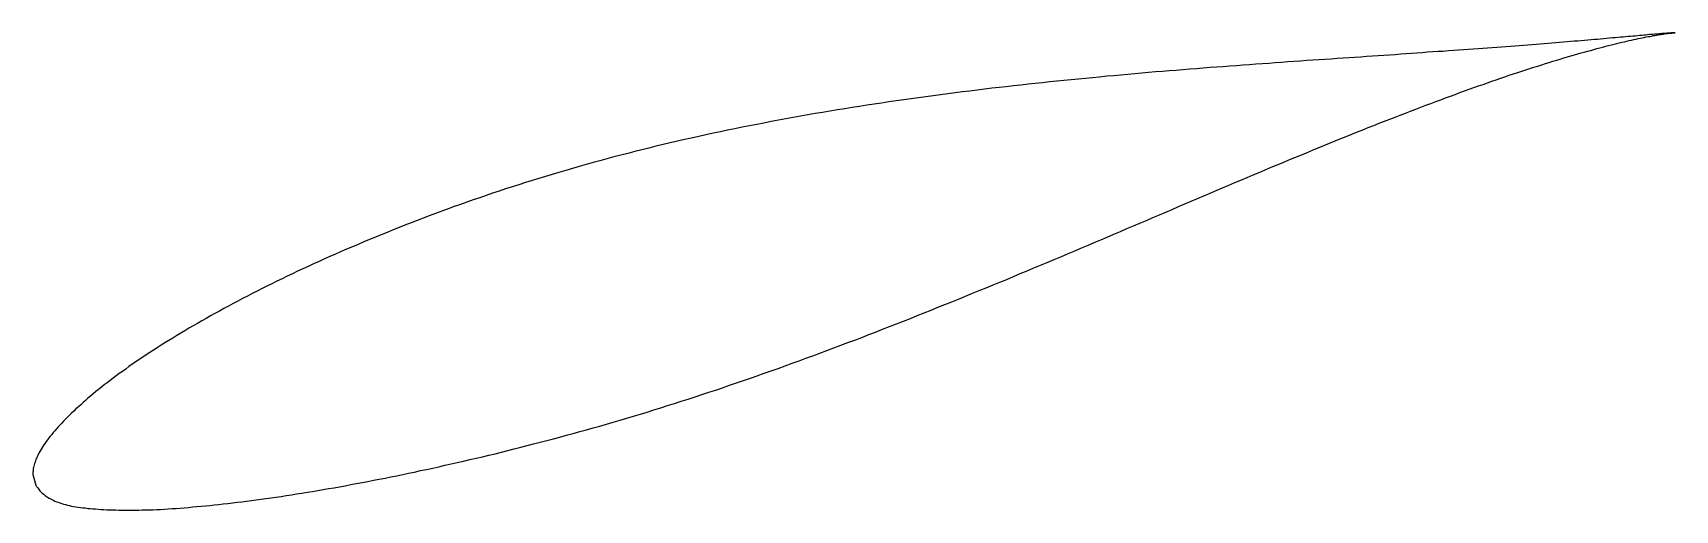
# Model space of a CAD drawing. Header units: metres. Extents: x -44 to 89, y -14 to 25.
import ezdxf

# ---------------------------------------------------------------- set-up
doc = ezdxf.new("R2010")
doc.units = ezdxf.units.M

msp = doc.modelspace()

# ---------------------------------------------------------------- linework, layer by layer
msp.add_lwpolyline([(88.75, 24.51), (88.75, 24.51), (88.74, 24.51), (88.73, 24.51), (88.71, 24.51), (88.69, 24.51), (88.66, 24.51), (88.62, 24.51), (88.58, 24.5), (88.54, 24.5), (88.48, 24.5), (88.43, 24.5), (88.37, 24.49), (88.3, 24.49), (88.23, 24.48), (88.15, 24.48), (88.07, 24.47), (87.98, 24.46), (87.89, 24.46), (87.79, 24.45), (87.69, 24.44), (87.58, 24.43), (87.47, 24.42), (87.35, 24.41), (87.22, 24.4), (87.1, 24.39), (86.96, 24.38), (86.82, 24.37), (86.68, 24.36), (86.53, 24.34), (86.37, 24.33), (86.21, 24.31), (86.05, 24.3), (85.88, 24.28), (85.7, 24.27), (85.52, 24.25), (85.34, 24.24), (85.15, 24.22), (84.95, 24.2), (84.75, 24.18), (84.55, 24.16), (84.34, 24.15), (84.12, 24.13), (83.9, 24.11), (83.68, 24.09), (83.45, 24.07), (83.21, 24.05), (82.97, 24.02), (82.73, 24), (82.48, 23.98), (82.23, 23.96), (81.97, 23.94), (81.7, 23.91), (81.43, 23.89), (81.16, 23.87), (80.88, 23.84), (80.6, 23.82), (80.31, 23.8), (80.02, 23.77), (79.72, 23.75), (79.42, 23.72), (79.11, 23.7), (78.8, 23.67), (78.49, 23.65), (78.17, 23.62), (77.84, 23.59), (77.51, 23.57), (77.18, 23.54), (76.84, 23.52), (76.5, 23.49), (76.15, 23.46), (75.8, 23.44), (75.44, 23.41), (75.08, 23.38), (74.72, 23.35), (74.35, 23.33), (73.98, 23.3), (73.6, 23.27), (73.22, 23.24), (72.83, 23.22), (72.44, 23.19), (72.05, 23.16), (71.65, 23.13), (71.25, 23.1), (70.84, 23.07), (70.43, 23.04), (70.02, 23.01), (69.6, 22.99), (69.18, 22.96), (68.75, 22.93), (68.32, 22.9), (67.89, 22.87), (67.45, 22.84), (67.01, 22.8), (66.56, 22.77), (66.12, 22.74), (65.66, 22.71), (65.21, 22.68), (64.75, 22.65), (64.29, 22.62), (63.82, 22.59), (63.35, 22.55), (62.88, 22.52), (62.4, 22.49), (61.92, 22.46), (61.44, 22.42), (60.95, 22.39), (60.46, 22.36), (59.97, 22.32), (59.48, 22.29), (58.98, 22.26), (58.48, 22.22), (57.97, 22.19), (57.46, 22.15), (56.95, 22.11), (56.44, 22.08), (55.93, 22.04), (55.41, 22), (54.88, 21.97), (54.36, 21.93), (53.83, 21.89), (53.3, 21.85), (52.77, 21.81), (52.24, 21.77), (51.7, 21.73), (51.16, 21.69), (50.62, 21.65), (50.08, 21.6), (49.53, 21.56), (48.98, 21.52), (48.43, 21.47), (47.88, 21.43), (47.33, 21.38), (46.77, 21.34), (46.21, 21.29), (45.65, 21.24), (45.09, 21.19), (44.52, 21.14), (43.96, 21.09), (43.39, 21.04), (42.82, 20.99), (42.25, 20.93), (41.68, 20.88), (41.1, 20.82), (40.53, 20.77), (39.95, 20.71), (39.37, 20.65), (38.8, 20.6), (38.21, 20.54), (37.63, 20.47), (37.05, 20.41), (36.47, 20.35), (35.88, 20.28), (35.29, 20.22), (34.71, 20.15), (34.12, 20.08), (33.53, 20.02), (32.94, 19.95), (32.35, 19.87), (31.76, 19.8), (31.17, 19.73), (30.58, 19.65), (29.98, 19.58), (29.39, 19.5), (28.8, 19.42), (28.2, 19.34), (27.61, 19.26), (27.01, 19.17), (26.42, 19.09), (25.82, 19), (25.23, 18.92), (24.63, 18.83), (24.03, 18.74), (23.44, 18.65), (22.84, 18.56), (22.25, 18.46), (21.65, 18.37), (21.06, 18.27), (20.46, 18.17), (19.87, 18.07), (19.27, 17.97), (18.68, 17.87), (18.09, 17.76), (17.5, 17.65), (16.9, 17.55), (16.31, 17.44), (15.72, 17.33), (15.13, 17.21), (14.54, 17.1), (13.95, 16.98), (13.37, 16.87), (12.78, 16.75), (12.19, 16.63), (11.61, 16.5), (11.03, 16.38), (10.44, 16.26), (9.86, 16.13), (9.28, 16), (8.7, 15.87), (8.13, 15.74), (7.55, 15.6), (6.98, 15.47), (6.4, 15.33), (5.83, 15.19), (5.26, 15.05), (4.69, 14.9), (4.13, 14.76), (3.56, 14.61), (3, 14.47), (2.44, 14.32), (1.88, 14.16), (1.32, 14.01), (0.76, 13.86), (0.21, 13.7), (-0.34, 13.54), (-0.89, 13.38), (-1.44, 13.22), (-1.99, 13.06), (-2.53, 12.89), (-3.07, 12.73), (-3.61, 12.56), (-4.15, 12.39), (-4.68, 12.22), (-5.22, 12.05), (-5.75, 11.88), (-6.27, 11.7), (-6.8, 11.53), (-7.32, 11.35), (-7.84, 11.17), (-8.36, 10.99), (-8.87, 10.81), (-9.39, 10.63), (-9.9, 10.45), (-10.4, 10.26), (-10.91, 10.08), (-11.41, 9.89), (-11.91, 9.71), (-12.41, 9.52), (-12.9, 9.33), (-13.39, 9.14), (-13.88, 8.95), (-14.36, 8.76), (-14.84, 8.57), (-15.32, 8.37), (-15.8, 8.18), (-16.27, 7.99), (-16.74, 7.79), (-17.21, 7.6), (-17.67, 7.4), (-18.13, 7.21), (-18.59, 7.01), (-19.04, 6.82), (-19.49, 6.62), (-19.94, 6.42), (-20.38, 6.22), (-20.82, 6.02), (-21.26, 5.82), (-21.69, 5.62), (-22.12, 5.42), (-22.55, 5.22), (-22.97, 5.02), (-23.39, 4.82), (-23.81, 4.62), (-24.22, 4.42), (-24.63, 4.22), (-25.03, 4.02), (-25.43, 3.82), (-25.83, 3.62), (-26.22, 3.42), (-26.61, 3.21), (-27, 3.01), (-27.38, 2.81), (-27.76, 2.61), (-28.14, 2.41), (-28.51, 2.21), (-28.87, 2.01), (-29.24, 1.81), (-29.6, 1.61), (-29.95, 1.41), (-30.3, 1.21), (-30.65, 1.01), (-30.99, 0.81), (-31.33, 0.61), (-31.67, 0.41), (-32, 0.22), (-32.32, 0.02), (-32.64, -0.18), (-32.96, -0.37), (-33.28, -0.57), (-33.59, -0.76), (-33.89, -0.96), (-34.19, -1.15), (-34.49, -1.35), (-34.78, -1.54), (-35.07, -1.73), (-35.35, -1.92), (-35.63, -2.11), (-35.91, -2.3), (-36.18, -2.49), (-36.44, -2.68), (-36.71, -2.87), (-36.96, -3.05), (-37.22, -3.24), (-37.46, -3.42), (-37.71, -3.61), (-37.95, -3.79), (-38.18, -3.97), (-38.41, -4.15), (-38.64, -4.33), (-38.86, -4.51), (-39.07, -4.69), (-39.28, -4.87), (-39.49, -5.05), (-39.69, -5.22), (-39.89, -5.4), (-40.08, -5.57), (-40.27, -5.74), (-40.46, -5.91), (-40.63, -6.08), (-40.81, -6.25), (-40.98, -6.41), (-41.14, -6.57), (-41.3, -6.74), (-41.46, -6.9), (-41.61, -7.06), (-41.76, -7.21), (-41.9, -7.37), (-42.04, -7.52), (-42.17, -7.67), (-42.3, -7.82), (-42.42, -7.97), (-42.54, -8.11), (-42.65, -8.26), (-42.76, -8.4), (-42.86, -8.54), (-42.96, -8.68), (-43.06, -8.82), (-43.14, -8.95), (-43.23, -9.08), (-43.31, -9.22), (-43.38, -9.35), (-43.45, -9.48), (-43.52, -9.6), (-43.58, -9.73), (-43.63, -9.85), (-43.68, -9.97), (-43.73, -10.09), (-43.77, -10.21), (-43.81, -10.32), (-43.84, -10.43), (-43.87, -10.54), (-43.89, -10.64), (-43.91, -10.74), (-43.92, -10.84), (-43.93, -10.93), (-43.94, -11.01), (-43.94, -11.08), (-43.95, -11.14), (-43.95, -11.19), (-43.95, -11.22), (-43.71, -12.07), (-43.71, -12.08), (-43.7, -12.09), (-43.68, -12.12), (-43.64, -12.17), (-43.6, -12.23), (-43.55, -12.3), (-43.5, -12.37), (-43.44, -12.45), (-43.37, -12.53), (-43.29, -12.61), (-43.22, -12.69), (-43.13, -12.76), (-43.04, -12.84), (-42.95, -12.91), (-42.85, -12.98), (-42.75, -13.05), (-42.64, -13.12), (-42.53, -13.18), (-42.41, -13.24), (-42.29, -13.3), (-42.17, -13.36), (-42.03, -13.41), (-41.9, -13.46), (-41.76, -13.51), (-41.61, -13.56), (-41.46, -13.6), (-41.31, -13.64), (-41.15, -13.68), (-40.99, -13.72), (-40.82, -13.76), (-40.65, -13.79), (-40.47, -13.82), (-40.29, -13.85), (-40.1, -13.87), (-39.91, -13.9), (-39.71, -13.92), (-39.51, -13.95), (-39.31, -13.97), (-39.1, -13.98), (-38.88, -14), (-38.66, -14.02), (-38.44, -14.03), (-38.21, -14.05), (-37.97, -14.06), (-37.74, -14.07), (-37.49, -14.08), (-37.25, -14.08), (-36.99, -14.09), (-36.74, -14.09), (-36.48, -14.1), (-36.21, -14.1), (-35.94, -14.1), (-35.67, -14.09), (-35.39, -14.09), (-35.1, -14.08), (-34.82, -14.08), (-34.52, -14.07), (-34.23, -14.06), (-33.93, -14.04), (-33.62, -14.03), (-33.32, -14.01), (-33, -13.99), (-32.69, -13.97), (-32.36, -13.95), (-32.04, -13.93), (-31.71, -13.9), (-31.38, -13.87), (-31.04, -13.84), (-30.7, -13.81), (-30.35, -13.78), (-30, -13.75), (-29.65, -13.71), (-29.29, -13.67), (-28.93, -13.63), (-28.56, -13.59), (-28.19, -13.55), (-27.82, -13.51), (-27.44, -13.46), (-27.06, -13.41), (-26.68, -13.37), (-26.29, -13.31), (-25.9, -13.26), (-25.5, -13.21), (-25.11, -13.15), (-24.7, -13.1), (-24.3, -13.04), (-23.89, -12.98), (-23.48, -12.91), (-23.06, -12.85), (-22.64, -12.78), (-22.22, -12.72), (-21.79, -12.65), (-21.36, -12.58), (-20.93, -12.5), (-20.49, -12.43), (-20.05, -12.35), (-19.61, -12.28), (-19.16, -12.2), (-18.71, -12.12), (-18.26, -12.03), (-17.81, -11.95), (-17.35, -11.86), (-16.89, -11.77), (-16.42, -11.68), (-15.96, -11.59), (-15.49, -11.5), (-15.02, -11.41), (-14.54, -11.31), (-14.06, -11.21), (-13.58, -11.11), (-13.1, -11.01), (-12.61, -10.9), (-12.13, -10.8), (-11.64, -10.69), (-11.14, -10.58), (-10.65, -10.47), (-10.15, -10.36), (-9.65, -10.25), (-9.15, -10.13), (-8.64, -10.01), (-8.13, -9.89), (-7.62, -9.77), (-7.11, -9.65), (-6.6, -9.53), (-6.08, -9.4), (-5.57, -9.27), (-5.05, -9.14), (-4.52, -9.01), (-4, -8.88), (-3.48, -8.74), (-2.95, -8.6), (-2.42, -8.47), (-1.89, -8.33), (-1.36, -8.18), (-0.82, -8.04), (-0.29, -7.89), (0.25, -7.74), (0.79, -7.59), (1.33, -7.44), (1.87, -7.29), (2.41, -7.13), (2.95, -6.97), (3.5, -6.81), (4.05, -6.65), (4.59, -6.49), (5.14, -6.32), (5.69, -6.16), (6.24, -5.99), (6.79, -5.81), (7.34, -5.64), (7.9, -5.47), (8.45, -5.29), (9.01, -5.11), (9.56, -4.93), (10.12, -4.75), (10.68, -4.56), (11.23, -4.38), (11.79, -4.19), (12.35, -4), (12.91, -3.81), (13.47, -3.62), (14.03, -3.42), (14.59, -3.23), (15.15, -3.03), (15.71, -2.83), (16.28, -2.63), (16.84, -2.43), (17.4, -2.22), (17.96, -2.02), (18.52, -1.81), (19.09, -1.61), (19.65, -1.4), (20.21, -1.19), (20.78, -0.98), (21.34, -0.76), (21.9, -0.55), (22.46, -0.34), (23.03, -0.12), (23.59, 0.1), (24.15, 0.31), (24.71, 0.53), (25.27, 0.75), (25.83, 0.97), (26.4, 1.19), (26.96, 1.41), (27.52, 1.64), (28.08, 1.86), (28.63, 2.08), (29.19, 2.31), (29.75, 2.53), (30.31, 2.76), (30.86, 2.98), (31.42, 3.21), (31.98, 3.44), (32.53, 3.66), (33.08, 3.89), (33.64, 4.12), (34.19, 4.34), (34.74, 4.57), (35.29, 4.8), (35.84, 5.03), (36.39, 5.26), (36.93, 5.49), (37.48, 5.71), (38.02, 5.94), (38.57, 6.17), (39.11, 6.4), (39.65, 6.63), (40.19, 6.86), (40.73, 7.08), (41.27, 7.31), (41.8, 7.54), (42.34, 7.77), (42.87, 7.99), (43.4, 8.22), (43.93, 8.45), (44.46, 8.67), (44.99, 8.9), (45.51, 9.12), (46.04, 9.34), (46.56, 9.57), (47.08, 9.79), (47.6, 10.01), (48.11, 10.23), (48.63, 10.45), (49.14, 10.67), (49.65, 10.89), (50.16, 11.1), (50.67, 11.32), (51.18, 11.54), (51.68, 11.75), (52.18, 11.96), (52.68, 12.18), (53.18, 12.39), (53.67, 12.6), (54.17, 12.8), (54.66, 13.01), (55.15, 13.22), (55.63, 13.42), (56.12, 13.63), (56.6, 13.83), (57.08, 14.03), (57.55, 14.23), (58.03, 14.42), (58.5, 14.62), (58.97, 14.81), (59.44, 15.01), (59.9, 15.2), (60.36, 15.39), (60.82, 15.58), (61.28, 15.76), (61.73, 15.95), (62.18, 16.13), (62.63, 16.31), (63.08, 16.49), (63.52, 16.67), (63.96, 16.84), (64.4, 17.02), (64.83, 17.19), (65.26, 17.36), (65.69, 17.53), (66.12, 17.69), (66.54, 17.86), (66.96, 18.02), (67.38, 18.18), (67.79, 18.34), (68.2, 18.49), (68.61, 18.65), (69.01, 18.8), (69.41, 18.95), (69.81, 19.1), (70.2, 19.24), (70.59, 19.39), (70.98, 19.53), (71.36, 19.67), (71.74, 19.81), (72.12, 19.94), (72.49, 20.08), (72.86, 20.21), (73.23, 20.34), (73.59, 20.46), (73.95, 20.59), (74.3, 20.71), (74.66, 20.83), (75, 20.95), (75.35, 21.07), (75.69, 21.18), (76.03, 21.29), (76.36, 21.4), (76.69, 21.51), (77.01, 21.62), (77.34, 21.72), (77.65, 21.82), (77.97, 21.92), (78.28, 22.02), (78.58, 22.12), (78.88, 22.21), (79.18, 22.3), (79.47, 22.39), (79.76, 22.48), (80.05, 22.56), (80.33, 22.64), (80.61, 22.72), (80.88, 22.8), (81.15, 22.88), (81.41, 22.95), (81.67, 23.02), (81.93, 23.09), (82.18, 23.16), (82.43, 23.23), (82.67, 23.29), (82.91, 23.36), (83.14, 23.42), (83.37, 23.47), (83.6, 23.53), (83.82, 23.59), (84.03, 23.64), (84.24, 23.69), (84.45, 23.74), (84.65, 23.79), (84.85, 23.83), (85.04, 23.88), (85.23, 23.92), (85.42, 23.96), (85.59, 24), (85.77, 24.04), (85.94, 24.07), (86.1, 24.11), (86.26, 24.14), (86.42, 24.17), (86.57, 24.2), (86.71, 24.22), (86.85, 24.25), (86.99, 24.28), (87.12, 24.3), (87.25, 24.32), (87.37, 24.34), (87.48, 24.36), (87.6, 24.38), (87.7, 24.39), (87.8, 24.41), (87.9, 24.42), (87.99, 24.44), (88.08, 24.45), (88.16, 24.46), (88.23, 24.47), (88.3, 24.47), (88.37, 24.48), (88.43, 24.49), (88.49, 24.49), (88.54, 24.5), (88.58, 24.5), (88.62, 24.5), (88.66, 24.51), (88.69, 24.51), (88.71, 24.51), (88.73, 24.51), (88.74, 24.51), (88.75, 24.51), (88.75, 24.51)], close=True)

doc.saveas('drawing.dxf')
